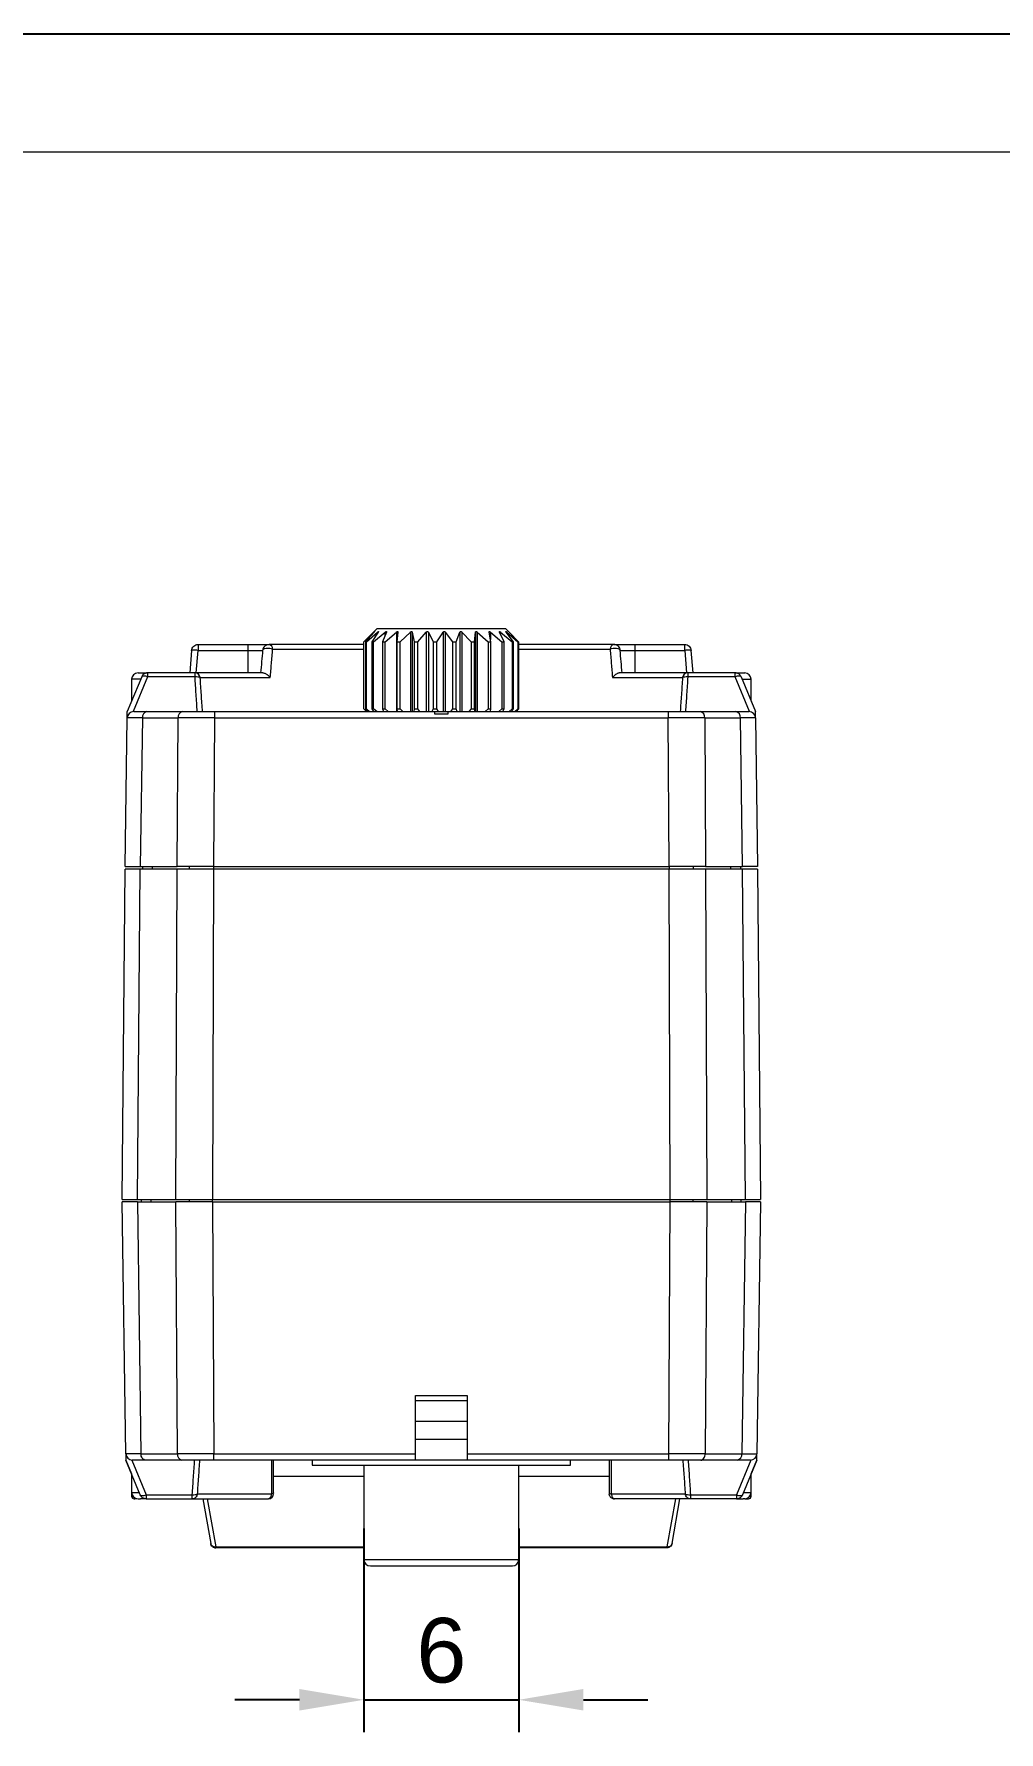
# Model space of a CAD drawing. Header units: millimetres. Extents: x 0 to 297, y 0 to 210.
# Drawn here: x 147.5 to 184.8, y 144.2 to 210 of the extents above; entities that cross this region are included whole.
import ezdxf

# ---------------------------------------------------------------- set-up
doc = ezdxf.new("R2010")
doc.units = ezdxf.units.MM
doc.layers.add('图框', color=7, linetype='Continuous')
doc.layers.add('标注层', color=90, linetype='Continuous')
doc.styles.get("Standard").update_dxf_attribs({"font": 'arial.ttf'})
doc.dimstyles.new('ISO-25', dxfattribs={"dimtxt": 2.5, "dimasz": 2.5, "dimexe": 1.25, "dimexo": 0.625, "dimtad": 1, "dimtxsty": 'Standard', "dimcen": 2.5, "dimadec": 0, "dimazin": 0, "dimtfac": 1, "dimtmove": 0, "dimatfit": 3, "dimfxl": 0, "dimarcsym": 0})

# ---------------------------------------------------------------- blocks, each defined once
blk = doc.blocks.new('*D19')
at = {"layer": 'Defpoints', "color": 0, "transparency": 16777216}
for p in [(160.247, 152.725), (166.247, 152.725), (166.247, 145.463)]:
    blk.add_point(p, dxfattribs=at)
at = {"layer": '标注层', "color": 0, "lineweight": -2, "transparency": 16777216}
for p, q in [((160.247, 152.1), (160.247, 144.213)), ((166.247, 152.1), (166.247, 144.213)), ((157.747, 145.463), (155.247, 145.463)), ((160.247, 145.463), (166.247, 145.463)), ((168.747, 145.463), (171.247, 145.463))]:
    blk.add_line(p, q, dxfattribs=at)
at = {"layer": '标注层', "color": 0, "transparency": 16777216}
for points in [[(157.747, 145.88), (157.747, 145.047), (160.247, 145.463)], [(168.747, 145.88), (168.747, 145.047), (166.247, 145.463)]]:
    blk.add_solid(points, dxfattribs=at)
at = {"layer": '标注层', "color": 0, "transparency": 16777216, "insert": (163.247, 147.365), "char_height": 2.5, "attachment_point": 5}
blk.add_mtext('6', dxfattribs=at)

msp = doc.modelspace()

# ---------------------------------------------------------------- linework, layer by layer
at = {"color": 7, "linetype": 'Continuous', "lineweight": 15}
for p, q in [((160.747, 186.948), (160.247, 186.448)), ((165.747, 186.948), (160.747, 186.948)), ((165.889, 186.806), (165.747, 186.948)), ((153.823, 186.348), (155.747, 186.348)), ((155.747, 186.348), (155.747, 186.12)), ((160.247, 186.448), (160.637, 186.827)), ((160.247, 183.848), (160.247, 186.448)), ((160.645, 186.827), (160.311, 186.448)), ((160.311, 186.448), (160.344, 186.448)), ((160.311, 186.448), (160.311, 183.848)), ((160.344, 186.448), (160.777, 186.827)), ((160.344, 183.848), (160.344, 186.448)), ((160.805, 186.827), (160.556, 186.448)), ((160.556, 186.448), (160.623, 186.448)), ((160.556, 186.448), (160.556, 183.848)), ((160.623, 186.448), (161.072, 186.827)), ((160.623, 183.848), (160.623, 186.448)), ((160.777, 186.784), (160.777, 186.827)), ((161.119, 186.827), (160.971, 186.448)), ((160.971, 186.448), (161.067, 186.448)), ((160.971, 186.448), (160.971, 183.848)), ((161.067, 186.448), (161.504, 186.827)), ((161.067, 183.848), (161.067, 186.448)), ((161.072, 186.709), (161.072, 186.827)), ((161.504, 186.827), (161.504, 183.748)), ((161.566, 186.827), (161.528, 186.448)), ((161.528, 186.448), (161.647, 186.448)), ((161.528, 186.448), (161.528, 183.848)), ((161.647, 186.448), (162.046, 186.827)), ((161.647, 183.848), (161.647, 186.448)), ((162.046, 186.827), (162.046, 183.748)), ((162.118, 186.827), (162.193, 186.448)), ((162.118, 186.827), (162.118, 183.748)), ((162.193, 186.448), (162.329, 186.448)), ((162.193, 186.448), (162.193, 183.848)), ((162.329, 186.448), (162.663, 186.827)), ((162.329, 183.848), (162.329, 186.448)), ((162.663, 186.827), (162.663, 183.748)), ((162.742, 186.827), (162.925, 186.448)), ((162.742, 186.827), (162.742, 183.748)), ((162.925, 186.448), (163.068, 186.448)), ((162.925, 186.448), (162.925, 183.848)), ((163.068, 186.448), (163.247, 186.724)), ((163.068, 183.848), (163.068, 186.448)), ((163.247, 186.724), (163.317, 186.827)), ((163.317, 186.827), (163.317, 183.748)), ((163.398, 186.827), (163.677, 186.448)), ((163.398, 186.827), (163.398, 183.748)), ((163.677, 186.448), (163.818, 186.448)), ((163.677, 186.448), (163.677, 183.848)), ((163.818, 186.448), (163.966, 186.827)), ((163.818, 183.848), (163.818, 186.448)), ((163.966, 186.827), (163.966, 183.748)), ((164.044, 186.827), (164.402, 186.448)), ((164.044, 186.827), (164.044, 183.748)), ((164.402, 186.448), (164.533, 186.448)), ((164.402, 186.448), (164.402, 183.848)), ((164.533, 186.448), (164.57, 186.827)), ((164.533, 183.848), (164.533, 186.448)), ((164.57, 186.827), (164.57, 183.748)), ((164.64, 186.827), (165.054, 186.448)), ((164.64, 186.827), (164.64, 183.748)), ((165.054, 186.448), (165.167, 186.448)), ((165.054, 186.448), (165.054, 183.848)), ((165.167, 186.448), (165.092, 186.827)), ((165.148, 186.827), (165.593, 186.448)), ((165.148, 186.827), (165.148, 186.541)), ((165.167, 183.848), (165.167, 186.448)), ((165.68, 186.448), (165.497, 186.827)), ((165.537, 186.827), (165.985, 186.448)), ((165.537, 186.827), (165.537, 186.743)), ((165.593, 186.448), (165.68, 186.448)), ((165.593, 186.448), (165.593, 183.848)), ((165.68, 183.848), (165.68, 186.448)), ((166.04, 186.448), (165.761, 186.827)), ((165.782, 186.827), (166.204, 186.448)), ((165.782, 186.827), (165.782, 186.798)), ((166.225, 186.448), (165.867, 186.827)), ((165.868, 186.827), (166.238, 186.448)), ((165.985, 186.448), (166.04, 186.448)), ((165.985, 186.448), (165.985, 183.848)), ((166.04, 183.848), (166.04, 186.448)), ((166.204, 186.448), (166.225, 186.448)), ((166.204, 186.448), (166.204, 183.848)), ((166.225, 183.848), (166.225, 186.448)), ((166.238, 186.448), (166.238, 183.848)), ((170.091, 186.283), (170.099, 186.275)), ((170.747, 186.348), (170.747, 186.12)), ((170.747, 186.348), (172.672, 186.348)), ((153.574, 186.12), (153.497, 185.248)), ((153.747, 185.248), (153.823, 186.12)), ((153.823, 186.12), (155.747, 186.12)), ((155.747, 186.12), (155.747, 185.248)), ((155.747, 186.12), (156.324, 186.12)), ((156.711, 186.163), (160.247, 186.163)), ((166.238, 186.163), (169.784, 186.163)), ((170.171, 186.12), (170.747, 186.12)), ((170.747, 186.12), (170.747, 185.248)), ((170.747, 186.12), (172.672, 186.12)), ((172.672, 186.12), (172.748, 185.248)), ((172.997, 185.248), (172.921, 186.12)), ((151.638, 185.094), (151.081, 183.748)), ((151.247, 184.998), (151.247, 184.15)), ((151.599, 184.998), (151.247, 184.998)), ((151.869, 185.091), (151.313, 183.748)), ((151.869, 185.248), (151.869, 185.091)), ((153.704, 185.248), (151.869, 185.248)), ((153.704, 185.091), (151.869, 185.091)), ((153.704, 185.091), (153.704, 185.248)), ((153.907, 185.063), (156.62, 185.063)), ((169.875, 185.063), (172.588, 185.063)), ((172.791, 185.248), (172.791, 185.091)), ((174.626, 185.248), (172.791, 185.248)), ((174.626, 185.091), (172.791, 185.091)), ((174.626, 185.091), (174.626, 185.248)), ((175.182, 183.748), (174.626, 185.091)), ((174.857, 185.094), (175.414, 183.748)), ((174.896, 184.998), (175.247, 184.998)), ((175.247, 184.15), (175.247, 184.998)), ((151.84, 183.748), (153.222, 183.748)), ((154.459, 183.748), (154.459, 183.502)), ((154.459, 183.748), (162.997, 183.748)), ((160.247, 183.848), (160.347, 183.748)), ((160.35, 183.748), (160.247, 183.848)), ((160.311, 183.848), (160.344, 183.848)), ((160.311, 183.848), (160.399, 183.748)), ((160.458, 183.748), (160.344, 183.848)), ((160.556, 183.848), (160.623, 183.848)), ((160.556, 183.848), (160.622, 183.748)), ((160.741, 183.748), (160.623, 183.848)), ((160.971, 183.848), (161.067, 183.848)), ((160.971, 183.848), (161.01, 183.748)), ((161.181, 183.748), (161.067, 183.848)), ((161.528, 183.848), (161.647, 183.848)), ((161.528, 183.848), (161.538, 183.748)), ((161.752, 183.748), (161.647, 183.848)), ((162.193, 183.848), (162.174, 183.748)), ((162.193, 183.848), (162.329, 183.848)), ((162.416, 183.748), (162.329, 183.848)), ((162.925, 183.848), (162.877, 183.748)), ((162.925, 183.848), (163.068, 183.848)), ((162.997, 183.648), (162.997, 183.748)), ((162.997, 183.748), (163.497, 183.748)), ((163.497, 183.648), (162.997, 183.648)), ((163.133, 183.748), (163.068, 183.848)), ((163.497, 183.748), (172.036, 183.748)), ((163.497, 183.748), (163.497, 183.648)), ((163.677, 183.848), (163.604, 183.748)), ((163.677, 183.848), (163.818, 183.848)), ((163.857, 183.748), (163.818, 183.848)), ((164.402, 183.848), (164.308, 183.748)), ((164.402, 183.848), (164.533, 183.848)), ((164.543, 183.748), (164.533, 183.848)), ((165.054, 183.848), (164.946, 183.748)), ((165.054, 183.848), (165.167, 183.848)), ((165.147, 183.748), (165.167, 183.848)), ((165.148, 183.755), (165.148, 183.748)), ((165.593, 183.848), (165.476, 183.748)), ((165.593, 183.848), (165.68, 183.848)), ((165.632, 183.748), (165.68, 183.848)), ((165.985, 183.848), (165.867, 183.748)), ((165.967, 183.748), (166.04, 183.848)), ((165.985, 183.848), (166.04, 183.848)), ((166.204, 183.848), (166.093, 183.748)), ((166.131, 183.748), (166.225, 183.848)), ((166.238, 183.848), (166.141, 183.748)), ((166.204, 183.848), (166.225, 183.848)), ((172.036, 183.748), (172.036, 183.502)), ((173.273, 183.748), (174.655, 183.748)), ((150.997, 177.748), (151.078, 183.502)), ((151.664, 183.502), (151.583, 177.748)), ((151.664, 183.502), (153.045, 183.502)), ((153.012, 177.748), (153.045, 183.502)), ((154.459, 183.502), (154.426, 177.748)), ((154.459, 183.502), (172.036, 183.502)), ((172.069, 177.748), (172.036, 183.502)), ((173.45, 183.502), (173.483, 177.748)), ((173.45, 183.502), (174.831, 183.502)), ((174.912, 177.748), (174.831, 183.502)), ((175.417, 183.502), (175.497, 177.748)), ((150.886, 164.848), (150.997, 177.648)), ((150.997, 177.748), (151.583, 177.748)), ((151.583, 177.648), (150.997, 177.648)), ((151.472, 164.848), (151.583, 177.648)), ((151.583, 177.748), (153.012, 177.748)), ((153.012, 177.648), (151.583, 177.648)), ((151.664, 177.748), (151.664, 177.648)), ((152.054, 177.648), (152.054, 177.748)), ((152.965, 164.848), (153.012, 177.648)), ((154.426, 177.748), (153.012, 177.748)), ((154.426, 177.648), (153.012, 177.648)), ((153.483, 177.748), (153.483, 177.648)), ((154.426, 177.648), (154.38, 164.848)), ((154.426, 177.748), (172.069, 177.748)), ((154.426, 177.748), (154.426, 177.648)), ((172.069, 177.648), (154.426, 177.648)), ((173.483, 177.748), (172.069, 177.748)), ((172.069, 177.748), (172.069, 177.648)), ((172.115, 164.848), (172.069, 177.648)), ((173.483, 177.648), (172.069, 177.648)), ((173.012, 177.648), (173.012, 177.748)), ((173.483, 177.748), (174.912, 177.748)), ((173.483, 177.648), (173.53, 164.848)), ((174.912, 177.648), (173.483, 177.648)), ((174.441, 177.748), (174.441, 177.648)), ((174.831, 177.748), (174.831, 177.648)), ((175.497, 177.748), (174.912, 177.748)), ((175.023, 164.848), (174.912, 177.648)), ((175.497, 177.648), (174.912, 177.648)), ((175.497, 177.648), (175.609, 164.848)), ((150.886, 164.848), (151.472, 164.848)), ((151.024, 154.995), (150.887, 164.748)), ((151.472, 164.848), (152.965, 164.848)), ((151.473, 164.748), (151.609, 154.995)), ((151.473, 164.748), (152.966, 164.748)), ((151.636, 164.748), (151.636, 164.848)), ((152.002, 164.748), (152.002, 164.848)), ((152.965, 164.848), (154.38, 164.848)), ((153.023, 154.995), (152.966, 164.748)), ((153.496, 164.748), (153.496, 164.848)), ((154.38, 164.848), (172.115, 164.848)), ((154.38, 164.748), (154.38, 164.848)), ((154.38, 164.748), (154.437, 154.995)), ((154.38, 164.748), (172.115, 164.748)), ((172.058, 154.995), (172.115, 164.748)), ((172.115, 164.848), (173.53, 164.848)), ((172.115, 164.748), (172.115, 164.848)), ((172.999, 164.748), (172.999, 164.848)), ((173.529, 164.748), (173.472, 154.995)), ((173.529, 164.748), (175.022, 164.748)), ((173.53, 164.848), (175.023, 164.848)), ((174.493, 164.748), (174.493, 164.848)), ((174.859, 164.748), (174.859, 164.848)), ((175.022, 164.748), (174.886, 154.995)), ((175.023, 164.848), (175.609, 164.848)), ((175.607, 164.748), (175.471, 154.995)), ((162.247, 157.248), (164.247, 157.248)), ((162.247, 154.995), (162.247, 157.248)), ((164.247, 157.248), (164.247, 154.995)), ((164.247, 156.248), (162.247, 156.248)), ((164.247, 155.548), (162.247, 155.548)), ((151.027, 154.748), (151.247, 154.216)), ((151.584, 153.403), (151.027, 154.748)), ((151.259, 154.749), (151.815, 153.405)), ((151.609, 154.995), (153.023, 154.995)), ((153.199, 154.748), (151.786, 154.748)), ((154.437, 154.995), (162.247, 154.995)), ((154.437, 154.748), (154.437, 154.995)), ((162.247, 154.748), (154.437, 154.748)), ((158.247, 154.748), (158.247, 154.547)), ((164.247, 154.748), (162.247, 154.748)), ((164.247, 154.995), (172.058, 154.995)), ((172.058, 154.748), (164.247, 154.748)), ((168.247, 154.547), (168.247, 154.748)), ((172.058, 154.748), (172.058, 154.995)), ((174.709, 154.748), (173.296, 154.748)), ((173.472, 154.995), (174.886, 154.995)), ((175.236, 154.749), (174.68, 153.405)), ((175.468, 154.748), (174.911, 153.403)), ((175.247, 154.216), (175.468, 154.748)), ((151.247, 154.216), (151.247, 153.498)), ((160.247, 154.108), (156.747, 154.108)), ((160.247, 154.551), (160.247, 150.898)), ((166.247, 150.898), (166.247, 154.551)), ((169.747, 154.108), (166.247, 154.108)), ((175.247, 153.498), (175.247, 154.216)), ((151.247, 153.498), (151.247, 153.348)), ((151.247, 153.498), (151.545, 153.498)), ((151.247, 153.348), (151.297, 153.348)), ((151.815, 153.405), (153.6, 153.405)), ((156.661, 153.433), (153.803, 153.433)), ((169.762, 153.374), (169.747, 153.448)), ((172.692, 153.433), (169.834, 153.433)), ((172.895, 153.405), (174.68, 153.405)), ((174.68, 153.291), (174.68, 153.248)), ((174.95, 153.498), (175.247, 153.498)), ((175.197, 153.348), (175.247, 153.348)), ((175.247, 153.348), (175.247, 153.498)), ((151.815, 153.248), (151.595, 153.248)), ((151.815, 153.248), (153.6, 153.248)), ((154.005, 153.248), (154.311, 151.513)), ((154.181, 153.248), (154.508, 151.392)), ((169.927, 153.257), (169.947, 153.248)), ((172.314, 153.248), (171.987, 151.392)), ((172.184, 151.513), (172.49, 153.248)), ((174.68, 153.248), (172.895, 153.248)), ((174.997, 153.248), (174.932, 153.248)), ((154.508, 151.392), (160.247, 151.392)), ((160.247, 151.348), (154.508, 151.348)), ((166.247, 151.392), (171.987, 151.392)), ((171.987, 151.348), (166.247, 151.348)), ((160.247, 150.898), (166.247, 150.898))]:
    msp.add_line(p, q, dxfattribs=at)
at = {"color": 7, "linetype": 'Continuous', "lineweight": 15, "flags": 128}
for points in [[(151.078, 183.502), (151.079, 183.586), (151.08, 183.655), (151.081, 183.706), (151.081, 183.737), (151.081, 183.748)], [(175.417, 183.502), (175.416, 183.586), (175.415, 183.655), (175.414, 183.706), (175.414, 183.737), (175.414, 183.748)], [(156.747, 153.485), (156.746, 153.478), (156.742, 153.47), (156.734, 153.463), (156.724, 153.456), (156.712, 153.45), (156.697, 153.444), (156.68, 153.438), (156.661, 153.433)]]:
    msp.add_lwpolyline(points, dxfattribs=at)
at = {"color": 7, "linetype": 'Continuous', "lineweight": 15}
for centre, radius, start, end in [((156.573, 186.098), 0.25, 132.5, 175), ((156.524, 186.168), 0.187, 358.45971, 74.83804), ((169.971, 186.168), 0.187, 105.16196, 181.54029), ((169.922, 186.098), 0.25, 47.5, 90), ((151.497, 184.998), 0.25, 90, 180), ((151.701, 185.045), 0.0792, 78.66748, 142.15251), ((151.693, 184.628), 0.496, 69.1682, 87.28047), ((153.69, 185.029), 0.22, 8.85179, 86.1441), ((153.78, 184.768), 0.321, 66.79286, 83.22756), ((172.805, 185.029), 0.22, 93.8559, 171.14821), ((172.715, 184.768), 0.321, 96.77244, 113.20714), ((172.757, 184.483), 0.609, 86.87004, 97.56621), ((174.802, 184.628), 0.496, 92.71953, 110.8318), ((174.794, 185.045), 0.0792, 37.84749, 101.33252), ((174.997, 184.998), 0.25, 0, 90), ((151.328, 183.498), 0.25, 90, 179.2), ((151.884, 183.53), 0.222, 101.26523, 187.44999), ((153.265, 183.53), 0.222, 101.26468, 187.45054), ((173.23, 183.53), 0.222, 352.54946, 78.73532), ((174.611, 183.53), 0.222, 352.55001, 78.73477), ((175.167, 183.498), 0.25, 0.8, 90), ((151.274, 154.998), 0.25, 180.8, 270), ((153.243, 154.966), 0.222, 172.54929, 258.73539), ((174.665, 154.966), 0.222, 281.26445, 7.45087), ((175.221, 154.998), 0.25, 270, 359.2), ((151.497, 153.498), 0.25, 180, 270), ((151.347, 153.348), 0.1, 180, 270), ((151.647, 153.451), 0.0792, 217.84414, 281.33543), ((156.547, 153.448), 0.2, 270, 0), ((174.997, 153.498), 0.25, 270, 0), ((175.147, 153.348), 0.1, 270, 0), ((154.508, 151.548), 0.2, 230, 270), ((172.006, 151.613), 0.221, 265.10553, 300.33413), ((160.497, 150.898), 0.25, 180, 270), ((165.997, 150.898), 0.25, 270, 0)]:
    msp.add_arc(centre, radius, start, end, dxfattribs=at)
for points, knots in [([(160.637, 186.827), (160.64, 186.83), (160.646, 186.836), (160.654, 186.843), (160.659, 186.847), (160.662, 186.849), (160.662, 186.848), (160.66, 186.844), (160.654, 186.837), (160.648, 186.831), (160.645, 186.827)], [0, 0, 0, 0, 0.1394194, 0.2608724, 0.3725061, 0.4847012, 0.6045412, 0.7220039, 0.8503676, 1, 1, 1, 1]), ([(160.777, 186.827), (160.781, 186.83), (160.788, 186.836), (160.797, 186.843), (160.805, 186.847), (160.81, 186.849), (160.814, 186.848), (160.814, 186.844), (160.811, 186.837), (160.807, 186.831), (160.805, 186.827)], [0, 0, 0, 0, 0.139419, 0.260871, 0.372511, 0.4847, 0.604539, 0.722007, 0.850372, 1, 1, 1, 1]), ([(161.072, 186.827), (161.076, 186.83), (161.084, 186.836), (161.094, 186.843), (161.104, 186.847), (161.112, 186.849), (161.118, 186.848), (161.122, 186.844), (161.122, 186.837), (161.12, 186.831), (161.119, 186.827)], [0, 0, 0, 0, 0.13942, 0.260869, 0.372508, 0.484701, 0.604547, 0.721991, 0.850363, 1, 1, 1, 1]), ([(161.504, 186.827), (161.508, 186.83), (161.515, 186.836), (161.527, 186.843), (161.538, 186.847), (161.548, 186.849), (161.557, 186.848), (161.563, 186.844), (161.566, 186.837), (161.566, 186.831), (161.566, 186.827)], [0, 0, 0, 0, 0.139421, 0.260872, 0.372511, 0.484703, 0.604546, 0.722007, 0.850367, 1, 1, 1, 1]), ([(162.046, 186.827), (162.05, 186.83), (162.056, 186.836), (162.067, 186.843), (162.079, 186.847), (162.09, 186.849), (162.101, 186.848), (162.11, 186.844), (162.116, 186.837), (162.118, 186.831), (162.118, 186.827)], [0, 0, 0, 0, 0.139418, 0.260869, 0.372506, 0.484694, 0.60454, 0.721997, 0.850364, 1, 1, 1, 1]), ([(162.663, 186.827), (162.666, 186.83), (162.672, 186.836), (162.682, 186.843), (162.694, 186.847), (162.706, 186.849), (162.718, 186.848), (162.728, 186.844), (162.737, 186.837), (162.74, 186.831), (162.742, 186.827)], [0, 0, 0, 0, 0.139418, 0.26087, 0.372508, 0.484698, 0.604547, 0.722002, 0.850361, 1, 1, 1, 1]), ([(163.317, 186.827), (163.32, 186.832), (163.326, 186.839), (163.339, 186.846), (163.352, 186.849), (163.364, 186.848), (163.377, 186.844), (163.389, 186.837), (163.395, 186.831), (163.398, 186.827)], [0, 0, 0, 0, 0.197268, 0.339199, 0.458476, 0.578085, 0.691202, 0.848057, 1, 1, 1, 1]), ([(163.966, 186.827), (163.968, 186.832), (163.972, 186.839), (163.983, 186.846), (163.995, 186.849), (164.007, 186.848), (164.02, 186.844), (164.033, 186.837), (164.04, 186.831), (164.044, 186.827)], [0, 0, 0, 0, 0.197273, 0.3392, 0.458472, 0.57808, 0.691198, 0.848047, 1, 1, 1, 1]), ([(164.57, 186.827), (164.571, 186.832), (164.573, 186.839), (164.581, 186.846), (164.59, 186.849), (164.601, 186.848), (164.614, 186.844), (164.628, 186.837), (164.636, 186.831), (164.64, 186.827)], [0, 0, 0, 0, 0.1972823, 0.3392111, 0.4584823, 0.5780818, 0.691203, 0.8480525, 1, 1, 1, 1]), ([(165.092, 186.827), (165.091, 186.832), (165.09, 186.839), (165.095, 186.846), (165.102, 186.849), (165.111, 186.848), (165.122, 186.844), (165.135, 186.837), (165.144, 186.831), (165.148, 186.827)], [0, 0, 0, 0, 0.197271, 0.339201, 0.458466, 0.578077, 0.691196, 0.84805, 1, 1, 1, 1]), ([(165.497, 186.827), (165.495, 186.832), (165.492, 186.839), (165.493, 186.846), (165.497, 186.849), (165.503, 186.848), (165.513, 186.844), (165.525, 186.837), (165.533, 186.831), (165.537, 186.827)], [0, 0, 0, 0, 0.197272, 0.339196, 0.458471, 0.578081, 0.691199, 0.848051, 1, 1, 1, 1]), ([(165.761, 186.827), (165.758, 186.832), (165.752, 186.839), (165.749, 186.846), (165.75, 186.849), (165.754, 186.848), (165.761, 186.844), (165.771, 186.837), (165.779, 186.831), (165.782, 186.827)], [0, 0, 0, 0, 0.197268, 0.33919, 0.45848, 0.578083, 0.691205, 0.848055, 1, 1, 1, 1]), ([(165.867, 186.827), (165.863, 186.832), (165.856, 186.839), (165.849, 186.846), (165.846, 186.849), (165.847, 186.848), (165.851, 186.844), (165.858, 186.837), (165.865, 186.831), (165.868, 186.827)], [0, 0, 0, 0, 0.1972685, 0.3392106, 0.4584755, 0.5780912, 0.691205, 0.8480575, 1, 1, 1, 1]), ([(153.574, 186.12), (153.579, 186.182), (153.608, 186.241), (153.699, 186.324), (153.761, 186.348), (153.823, 186.348)], [0, 0, 0, 0, 0.5, 0.5, 1, 1, 1, 1]), ([(153.823, 186.348), (153.823, 186.348), (153.823, 186.324), (153.823, 186.241), (153.823, 186.182), (153.823, 186.12)], [0, 0, 0, 0, 0.5, 0.5, 1, 1, 1, 1]), ([(155.747, 186.348), (155.773, 186.348), (155.825, 186.348), (155.902, 186.348), (155.978, 186.348), (156.08, 186.348), (156.204, 186.348), (156.335, 186.348), (156.442, 186.348), (156.518, 186.348), (156.565, 186.348), (156.57, 186.348), (156.573, 186.348)], [0, 0, 0, 0, 0.060245, 0.120003, 0.179811, 0.240207, 0.369961, 0.50013, 0.629884, 0.760052, 0.879925, 1, 1, 1, 1]), ([(156.711, 186.163), (156.681, 186.172), (156.642, 186.181), (156.553, 186.191), (156.503, 186.192), (156.416, 186.182), (156.38, 186.172), (156.335, 186.147), (156.325, 186.133), (156.324, 186.12)], [0, 0, 0, 0, 0.25, 0.25, 0.5, 0.5, 0.75, 0.75, 1, 1, 1, 1]), ([(160.247, 186.348), (160.054, 186.348), (159.486, 186.348), (158.583, 186.348), (157.54, 186.348), (156.896, 186.348), (156.573, 186.348)], [0, 0, 0, 0, 0.147005, 0.431833, 0.71523, 1, 1, 1, 1]), ([(169.922, 186.348), (169.599, 186.348), (168.955, 186.348), (167.912, 186.348), (167.005, 186.348), (166.434, 186.348), (166.238, 186.348)], [0, 0, 0, 0, 0.284121, 0.566813, 0.850876, 1, 1, 1, 1]), ([(170.171, 186.12), (170.17, 186.133), (170.16, 186.147), (170.115, 186.172), (170.079, 186.182), (169.992, 186.192), (169.942, 186.191), (169.853, 186.181), (169.814, 186.172), (169.784, 186.163)], [0, 0, 0, 0, 0.25, 0.25, 0.5, 0.5, 0.75, 0.75, 1, 1, 1, 1]), ([(169.922, 186.348), (169.923, 186.348), (169.924, 186.348), (169.936, 186.348), (169.954, 186.348), (169.989, 186.348), (170.053, 186.348), (170.16, 186.348), (170.291, 186.348), (170.438, 186.348), (170.592, 186.348), (170.696, 186.348), (170.747, 186.348)], [0, 0, 0, 0, 0.060245, 0.120003, 0.179811, 0.240207, 0.369961, 0.50013, 0.629884, 0.760052, 0.879925, 1, 1, 1, 1]), ([(172.672, 186.12), (172.672, 186.182), (172.672, 186.241), (172.672, 186.324), (172.672, 186.348), (172.672, 186.348)], [0, 0, 0, 0, 0.5, 0.5, 1, 1, 1, 1]), ([(172.672, 186.348), (172.734, 186.348), (172.795, 186.324), (172.887, 186.241), (172.916, 186.182), (172.921, 186.12)], [0, 0, 0, 0, 0.5, 0.5, 1, 1, 1, 1]), ([(153.823, 186.12), (153.758, 186.126), (153.693, 186.129), (153.601, 186.129), (153.574, 186.126), (153.574, 186.12)], [0, 0, 0, 0, 0.5, 0.5, 1, 1, 1, 1]), ([(156.62, 185.063), (156.635, 185.244), (156.665, 185.61), (156.695, 185.978), (156.711, 186.163)], [0, 0, 0, 0, 0.49511, 1, 1, 1, 1]), ([(169.784, 186.163), (169.8, 185.978), (169.83, 185.61), (169.86, 185.244), (169.875, 185.063)], [0, 0, 0, 0, 0.504889, 1, 1, 1, 1]), ([(172.921, 186.12), (172.921, 186.126), (172.894, 186.129), (172.802, 186.129), (172.737, 186.126), (172.672, 186.12)], [0, 0, 0, 0, 0.5, 0.5, 1, 1, 1, 1]), ([(151.497, 185.248), (151.498, 185.248), (151.5, 185.248), (151.513, 185.248), (151.533, 185.248), (151.562, 185.248), (151.615, 185.248), (151.707, 185.248), (151.815, 185.248), (151.869, 185.248)], [0, 0, 0, 0, 0.103815, 0.206842, 0.309658, 0.412844, 0.516974, 0.758361, 1, 1, 1, 1]), ([(151.869, 185.248), (151.855, 185.248), (151.829, 185.246), (151.792, 185.237), (151.759, 185.223), (151.718, 185.2), (151.672, 185.159), (151.65, 185.116), (151.638, 185.094)], [0, 0, 0, 0, 0.140758, 0.270319, 0.389651, 0.500664, 0.750416, 1, 1, 1, 1]), ([(153.792, 183.748), (153.776, 183.971), (153.745, 184.419), (153.718, 184.867), (153.704, 185.091)], [0, 0, 0, 0, 0.498939, 1, 1, 1, 1]), ([(153.997, 183.748), (153.981, 183.965), (153.949, 184.403), (153.921, 184.842), (153.907, 185.063)], [0, 0, 0, 0, 0.495469, 1, 1, 1, 1]), ([(156.332, 185.248), (156.342, 185.248), (156.361, 185.246), (156.394, 185.238), (156.431, 185.223), (156.467, 185.203), (156.507, 185.176), (156.549, 185.142), (156.588, 185.102), (156.611, 185.074), (156.62, 185.063)], [0, 0, 0, 0, 0.097645, 0.204776, 0.321107, 0.445944, 0.556187, 0.708972, 0.881115, 1, 1, 1, 1]), ([(170.162, 185.248), (170.153, 185.248), (170.133, 185.247), (170.099, 185.237), (170.063, 185.223), (170.015, 185.196), (169.946, 185.146), (169.901, 185.094), (169.875, 185.063)], [0, 0, 0, 0, 0.101667, 0.209474, 0.324254, 0.446684, 0.675649, 1, 1, 1, 1]), ([(172.588, 185.063), (172.574, 184.842), (172.546, 184.403), (172.514, 183.965), (172.498, 183.748)], [0, 0, 0, 0, 0.50453, 1, 1, 1, 1]), ([(172.791, 185.091), (172.777, 184.867), (172.75, 184.419), (172.719, 183.971), (172.703, 183.748)], [0, 0, 0, 0, 0.501063, 1, 1, 1, 1]), ([(174.857, 185.094), (174.849, 185.109), (174.835, 185.138), (174.803, 185.176), (174.761, 185.211), (174.701, 185.241), (174.652, 185.246), (174.626, 185.248)], [0, 0, 0, 0, 0.170168, 0.330164, 0.500527, 0.730402, 1, 1, 1, 1]), ([(174.626, 185.248), (174.648, 185.248), (174.693, 185.248), (174.753, 185.248), (174.807, 185.248), (174.855, 185.248), (174.907, 185.248), (174.955, 185.248), (174.991, 185.248), (174.995, 185.248), (174.997, 185.248)], [0, 0, 0, 0, 0.097069, 0.193471, 0.289676, 0.386159, 0.483389, 0.65582, 0.82713, 1, 1, 1, 1]), ([(174.626, 185.248), (174.648, 185.248), (174.693, 185.248), (174.753, 185.248), (174.807, 185.248), (174.855, 185.248), (174.907, 185.248), (174.955, 185.248), (174.991, 185.248), (174.995, 185.248), (174.997, 185.248)], [0, 0, 0, 0, 0.097068, 0.19347, 0.289676, 0.386159, 0.483389, 0.65582, 0.82713, 1, 1, 1, 1]), ([(151.328, 183.748), (151.329, 183.748), (151.33, 183.748), (151.345, 183.748), (151.367, 183.748), (151.399, 183.748), (151.453, 183.748), (151.54, 183.748), (151.673, 183.748), (151.784, 183.748), (151.84, 183.748)], [0, 0, 0, 0, 0.092882, 0.18504, 0.276965, 0.369151, 0.462087, 0.641959, 0.820055, 1, 1, 1, 1]), ([(153.222, 183.748), (153.252, 183.748), (153.314, 183.748), (153.413, 183.748), (153.517, 183.748), (153.627, 183.748), (153.777, 183.748), (153.971, 183.748), (154.213, 183.748), (154.377, 183.748), (154.459, 183.748)], [0, 0, 0, 0, 0.092925, 0.185127, 0.277094, 0.369323, 0.462302, 0.6421, 0.820126, 1, 1, 1, 1]), ([(172.036, 183.748), (172.078, 183.748), (172.163, 183.748), (172.289, 183.748), (172.414, 183.748), (172.537, 183.748), (172.695, 183.748), (172.883, 183.748), (173.092, 183.748), (173.213, 183.748), (173.273, 183.748)], [0, 0, 0, 0, 0.092882, 0.18504, 0.276965, 0.369151, 0.462087, 0.641959, 0.820055, 1, 1, 1, 1]), ([(174.655, 183.748), (174.684, 183.748), (174.743, 183.748), (174.822, 183.748), (174.894, 183.748), (174.958, 183.748), (175.032, 183.748), (175.104, 183.748), (175.157, 183.748), (175.164, 183.748), (175.167, 183.748)], [0, 0, 0, 0, 0.092925, 0.185127, 0.277094, 0.369323, 0.462302, 0.6421, 0.820126, 1, 1, 1, 1]), ([(151.664, 183.502), (151.631, 183.502), (151.565, 183.502), (151.475, 183.502), (151.394, 183.502), (151.321, 183.502), (151.257, 183.502), (151.202, 183.502), (151.157, 183.502), (151.122, 183.502), (151.097, 183.502), (151.081, 183.502), (151.079, 183.502), (151.078, 183.502)], [0, 0, 0, 0, 0.090913, 0.181825, 0.272735, 0.363646, 0.454555, 0.545464, 0.636372, 0.727279, 0.818187, 0.909093, 1, 1, 1, 1]), ([(154.459, 183.502), (154.411, 183.502), (154.316, 183.502), (154.174, 183.502), (154.034, 183.502), (153.895, 183.502), (153.76, 183.502), (153.628, 183.502), (153.5, 183.502), (153.377, 183.502), (153.26, 183.502), (153.148, 183.502), (153.079, 183.502), (153.045, 183.502)], [0, 0, 0, 0, 0.090913, 0.181825, 0.272735, 0.363646, 0.454555, 0.545464, 0.636372, 0.727279, 0.818187, 0.909093, 1, 1, 1, 1]), ([(173.45, 183.502), (173.416, 183.502), (173.347, 183.502), (173.235, 183.502), (173.118, 183.502), (172.995, 183.502), (172.867, 183.502), (172.735, 183.502), (172.6, 183.502), (172.461, 183.502), (172.321, 183.502), (172.179, 183.502), (172.083, 183.502), (172.036, 183.502)], [0, 0, 0, 0, 0.0909128, 0.1818246, 0.2727355, 0.3636456, 0.4545549, 0.5454637, 0.6363718, 0.7272794, 0.8181866, 0.9090934, 1, 1, 1, 1]), ([(175.417, 183.502), (175.416, 183.502), (175.414, 183.502), (175.398, 183.502), (175.373, 183.502), (175.338, 183.502), (175.293, 183.502), (175.238, 183.502), (175.174, 183.502), (175.101, 183.502), (175.02, 183.502), (174.93, 183.502), (174.864, 183.502), (174.831, 183.502)], [0, 0, 0, 0, 0.0909127, 0.1818245, 0.2727354, 0.3636455, 0.4545549, 0.5454636, 0.6363717, 0.7272794, 0.8181866, 0.9090934, 1, 1, 1, 1]), ([(151.473, 164.748), (151.44, 164.748), (151.374, 164.748), (151.285, 164.748), (151.203, 164.748), (151.131, 164.748), (151.067, 164.748), (151.012, 164.748), (150.967, 164.748), (150.931, 164.748), (150.906, 164.748), (150.89, 164.748), (150.888, 164.748), (150.887, 164.748)], [0, 0, 0, 0, 0.09091, 0.181819, 0.272728, 0.363637, 0.454546, 0.545454, 0.636363, 0.727272, 0.818181, 0.90909, 1, 1, 1, 1]), ([(154.38, 164.748), (154.333, 164.748), (154.237, 164.748), (154.095, 164.748), (153.955, 164.748), (153.816, 164.748), (153.681, 164.748), (153.549, 164.748), (153.421, 164.748), (153.298, 164.748), (153.181, 164.748), (153.069, 164.748), (153.001, 164.748), (152.966, 164.748)], [0, 0, 0, 0, 0.09091, 0.181819, 0.272728, 0.363637, 0.454546, 0.545454, 0.636363, 0.727272, 0.818181, 0.90909, 1, 1, 1, 1]), ([(173.529, 164.748), (173.494, 164.748), (173.426, 164.748), (173.314, 164.748), (173.197, 164.748), (173.074, 164.748), (172.946, 164.748), (172.814, 164.748), (172.679, 164.748), (172.54, 164.748), (172.4, 164.748), (172.257, 164.748), (172.162, 164.748), (172.115, 164.748)], [0, 0, 0, 0, 0.09091, 0.181819, 0.272728, 0.363637, 0.454546, 0.545454, 0.636363, 0.727272, 0.818181, 0.90909, 1, 1, 1, 1]), ([(175.607, 164.748), (175.606, 164.748), (175.605, 164.748), (175.589, 164.748), (175.563, 164.748), (175.528, 164.748), (175.483, 164.748), (175.428, 164.748), (175.364, 164.748), (175.291, 164.748), (175.21, 164.748), (175.121, 164.748), (175.055, 164.748), (175.022, 164.748)], [0, 0, 0, 0, 0.09091, 0.181819, 0.272728, 0.363637, 0.454546, 0.545454, 0.636363, 0.727272, 0.818181, 0.90909, 1, 1, 1, 1]), ([(164.247, 157.048), (164.233, 157.048), (164.075, 157.048), (163.736, 157.048), (163.247, 157.048), (162.759, 157.048), (162.42, 157.048), (162.262, 157.048), (162.247, 157.048)], [0, 0, 0, 0, 0.023846, 0.261923, 0.5, 0.738077, 0.976154, 1, 1, 1, 1]), ([(151.609, 154.995), (151.424, 154.995), (151.276, 154.995), (151.076, 154.995), (151.024, 154.995), (151.024, 154.995)], [0, 0, 0, 0, 0.5, 0.5, 1, 1, 1, 1]), ([(151.024, 154.995), (151.024, 154.972), (151.024, 154.927), (151.025, 154.869), (151.026, 154.822), (151.029, 154.783), (151.028, 154.754), (151.027, 154.75), (151.027, 154.748)], [0, 0, 0, 0, 0.209891, 0.414403, 0.587707, 0.70965, 0.861393, 1, 1, 1, 1]), ([(151.786, 154.748), (151.757, 154.748), (151.698, 154.748), (151.619, 154.748), (151.547, 154.748), (151.482, 154.748), (151.408, 154.748), (151.337, 154.748), (151.283, 154.748), (151.277, 154.748), (151.274, 154.748)], [0, 0, 0, 0, 0.092935, 0.185145, 0.277121, 0.369358, 0.462347, 0.64213, 0.820141, 1, 1, 1, 1]), ([(151.786, 154.748), (151.745, 154.748), (151.696, 154.772), (151.628, 154.868), (151.61, 154.936), (151.609, 154.995)], [0, 0, 0, 0, 0.5, 0.5, 1, 1, 1, 1]), ([(154.437, 154.995), (154.175, 154.995), (153.913, 154.995), (153.43, 154.995), (153.208, 154.995), (153.023, 154.995)], [0, 0, 0, 0, 0.5, 0.5, 1, 1, 1, 1]), ([(154.437, 154.748), (154.394, 154.748), (154.309, 154.748), (154.183, 154.748), (154.059, 154.748), (153.936, 154.748), (153.777, 154.748), (153.589, 154.748), (153.381, 154.748), (153.26, 154.748), (153.199, 154.748)], [0, 0, 0, 0, 0.092891, 0.185058, 0.276992, 0.369187, 0.462132, 0.641989, 0.82007, 1, 1, 1, 1]), ([(153.6, 153.405), (153.614, 153.63), (153.642, 154.077), (153.674, 154.525), (153.69, 154.748)], [0, 0, 0, 0, 0.5011888, 1, 1, 1, 1]), ([(153.803, 153.433), (153.817, 153.655), (153.846, 154.093), (153.879, 154.531), (153.895, 154.748)], [0, 0, 0, 0, 0.504575, 1, 1, 1, 1]), ([(156.664, 154.748), (156.664, 154.532), (156.662, 154.094), (156.661, 153.655), (156.661, 153.433)], [0, 0, 0, 0, 0.494712, 1, 1, 1, 1]), ([(162.247, 154.748), (162.247, 154.748), (162.247, 154.775), (162.247, 154.866), (162.247, 154.93), (162.247, 154.995)], [0, 0, 0, 0, 0.5, 0.5, 1, 1, 1, 1]), ([(164.247, 154.995), (164.247, 154.93), (164.247, 154.866), (164.247, 154.775), (164.247, 154.748), (164.247, 154.748)], [0, 0, 0, 0, 0.5, 0.5, 1, 1, 1, 1]), ([(169.834, 153.433), (169.834, 153.655), (169.833, 154.094), (169.831, 154.532), (169.831, 154.748)], [0, 0, 0, 0, 0.505289, 1, 1, 1, 1]), ([(173.472, 154.995), (173.287, 154.995), (173.066, 154.995), (172.582, 154.995), (172.32, 154.995), (172.058, 154.995)], [0, 0, 0, 0, 0.5, 0.5, 1, 1, 1, 1]), ([(173.296, 154.748), (173.265, 154.748), (173.204, 154.748), (173.104, 154.748), (173, 154.748), (172.891, 154.748), (172.741, 154.748), (172.546, 154.748), (172.305, 154.748), (172.141, 154.748), (172.058, 154.748)], [0, 0, 0, 0, 0.092935, 0.185145, 0.277121, 0.369358, 0.462347, 0.64213, 0.820141, 1, 1, 1, 1]), ([(172.6, 154.748), (172.616, 154.531), (172.649, 154.093), (172.678, 153.655), (172.692, 153.433)], [0, 0, 0, 0, 0.495595, 1, 1, 1, 1]), ([(172.805, 154.748), (172.821, 154.525), (172.853, 154.077), (172.881, 153.63), (172.895, 153.405)], [0, 0, 0, 0, 0.499008, 1, 1, 1, 1]), ([(173.296, 154.748), (173.337, 154.748), (173.385, 154.772), (173.454, 154.868), (173.472, 154.936), (173.472, 154.995)], [0, 0, 0, 0, 0.5, 0.5, 1, 1, 1, 1]), ([(175.221, 154.748), (175.22, 154.748), (175.219, 154.748), (175.205, 154.748), (175.182, 154.748), (175.15, 154.748), (175.096, 154.748), (175.009, 154.748), (174.876, 154.748), (174.765, 154.748), (174.709, 154.748)], [0, 0, 0, 0, 0.092891, 0.185058, 0.276992, 0.369187, 0.462132, 0.641989, 0.82007, 1, 1, 1, 1]), ([(174.886, 154.995), (174.919, 154.995), (174.984, 154.995), (175.074, 154.995), (175.155, 154.994), (175.228, 154.994), (175.292, 154.994), (175.347, 154.994), (175.392, 154.994), (175.427, 154.994), (175.452, 154.995), (175.468, 154.995), (175.47, 154.995), (175.471, 154.995)], [0, 0, 0, 0, 0.090913, 0.181825, 0.272735, 0.363646, 0.454555, 0.545464, 0.636372, 0.727279, 0.818187, 0.909093, 1, 1, 1, 1]), ([(175.468, 154.748), (175.468, 154.749), (175.467, 154.75), (175.467, 154.763), (175.467, 154.784), (175.468, 154.816), (175.47, 154.862), (175.471, 154.923), (175.471, 154.971), (175.471, 154.995)], [0, 0, 0, 0, 0.088195, 0.179554, 0.277317, 0.392991, 0.557249, 0.776162, 1, 1, 1, 1]), ([(158.247, 154.548), (158.247, 154.548), (158.378, 154.548), (158.879, 154.548), (159.249, 154.548), (160.175, 154.548), (160.729, 154.548), (161.939, 154.548), (162.593, 154.548), (163.247, 154.548)], [0, 0, 0, 0, 0.25, 0.25, 0.5, 0.5, 0.75, 0.75, 1, 1, 1, 1]), ([(163.247, 154.548), (163.902, 154.548), (164.556, 154.548), (165.766, 154.548), (166.32, 154.548), (167.246, 154.548), (167.616, 154.548), (168.117, 154.548), (168.247, 154.548), (168.247, 154.548)], [0, 0, 0, 0, 0.25, 0.25, 0.5, 0.5, 0.75, 0.75, 1, 1, 1, 1]), ([(151.815, 153.248), (151.766, 153.248), (151.717, 153.263), (151.635, 153.318), (151.603, 153.357), (151.584, 153.403)], [0, 0, 0, 0, 0.5, 0.5, 1, 1, 1, 1]), ([(151.815, 153.405), (151.815, 153.359), (151.815, 153.319), (151.815, 153.263), (151.815, 153.248), (151.815, 153.248)], [0, 0, 0, 0, 0.5, 0.5, 1, 1, 1, 1]), ([(153.803, 153.433), (153.791, 153.381), (153.764, 153.333), (153.691, 153.267), (153.646, 153.248), (153.6, 153.248)], [0, 0, 0, 0, 0.5, 0.5, 1, 1, 1, 1]), ([(153.6, 153.248), (153.6, 153.248), (153.6, 153.263), (153.6, 153.319), (153.6, 153.359), (153.6, 153.405)], [0, 0, 0, 0, 0.5, 0.5, 1, 1, 1, 1]), ([(156.661, 153.433), (156.659, 153.42), (156.654, 153.392), (156.644, 153.353), (156.625, 153.308), (156.594, 153.26), (156.564, 153.252), (156.547, 153.248)], [0, 0, 0, 0, 0.128901, 0.266841, 0.413698, 0.677561, 1, 1, 1, 1]), ([(169.747, 153.485), (169.747, 153.476), (169.755, 153.465), (169.786, 153.447), (169.809, 153.439), (169.834, 153.433)], [0, 0, 0, 0, 0.5, 0.5, 1, 1, 1, 1]), ([(169.761, 153.376), (169.77, 153.357), (169.788, 153.321), (169.835, 153.283), (169.891, 153.257), (169.929, 153.253), (169.947, 153.251)], [0, 0, 0, 0, 0.261856, 0.52142, 0.767473, 1, 1, 1, 1]), ([(169.834, 153.433), (169.838, 153.413), (169.845, 153.369), (169.867, 153.31), (169.896, 153.266), (169.918, 153.26), (169.927, 153.257)], [0, 0, 0, 0, 0.2263247, 0.4951641, 0.80661, 1, 1, 1, 1]), ([(172.692, 153.433), (172.714, 153.423), (172.745, 153.415), (172.817, 153.405), (172.857, 153.403), (172.895, 153.405)], [0, 0, 0, 0, 0.5, 0.5, 1, 1, 1, 1]), ([(172.895, 153.405), (172.895, 153.359), (172.895, 153.319), (172.895, 153.263), (172.895, 153.248), (172.895, 153.248)], [0, 0, 0, 0, 0.5, 0.5, 1, 1, 1, 1]), ([(174.68, 153.405), (174.735, 153.386), (174.791, 153.374), (174.875, 153.373), (174.903, 153.384), (174.911, 153.403)], [0, 0, 0, 0, 0.5, 0.5, 1, 1, 1, 1]), ([(174.911, 153.403), (174.892, 153.357), (174.86, 153.318), (174.778, 153.263), (174.729, 153.248), (174.68, 153.248)], [0, 0, 0, 0, 0.5, 0.5, 1, 1, 1, 1]), ([(151.446, 153.248), (151.402, 153.248), (151.338, 153.248), (151.36, 153.248), (151.367, 153.248)], [0, 0, 0, 0, 0.700513, 1, 1, 1, 1]), ([(151.497, 153.248), (151.501, 153.248), (151.505, 153.248), (151.591, 153.248), (151.595, 153.248)], [0, 0, 0, 0, 0.956051, 1, 1, 1, 1]), ([(172.895, 153.248), (172.839, 153.248), (172.726, 153.248), (172.549, 153.248), (172.366, 153.248), (172.176, 153.248), (171.98, 153.248), (171.777, 153.248), (171.515, 153.248), (171.19, 153.248), (170.793, 153.248), (170.38, 153.248), (170.092, 153.248), (169.947, 153.248)], [0, 0, 0, 0, 0.071543, 0.142964, 0.214313, 0.285641, 0.357, 0.428441, 0.500015, 0.625125, 0.749975, 0.874842, 1, 1, 1, 1]), ([(174.68, 153.248), (174.777, 153.248), (174.899, 153.248), (174.927, 153.248), (174.932, 153.248)], [0, 0, 0, 0, 0.7937853, 1, 1, 1, 1]), ([(174.997, 153.248), (175.07, 153.248), (175.162, 153.248), (175.134, 153.248), (175.128, 153.248)], [0, 0, 0, 0, 0.784283, 1, 1, 1, 1]), ([(154.311, 151.513), (154.318, 151.477), (154.342, 151.444), (154.413, 151.399), (154.46, 151.389), (154.508, 151.392)], [0, 0, 0, 0, 0.5, 0.5, 1, 1, 1, 1]), ([(154.335, 151.448), (154.339, 151.441), (154.344, 151.433), (154.355, 151.424), (154.357, 151.422)], [0, 0, 0, 0, 0.809657, 1, 1, 1, 1]), ([(172.184, 151.513), (172.176, 151.468), (172.151, 151.425), (172.08, 151.365), (172.033, 151.348), (171.987, 151.348)], [0, 0, 0, 0, 0.5, 0.5, 1, 1, 1, 1]), ([(172.133, 151.416), (172.136, 151.419), (172.147, 151.428), (172.153, 151.437), (172.158, 151.444)], [0, 0, 0, 0, 0.235613, 1, 1, 1, 1]), ([(160.497, 150.648), (160.498, 150.648), (160.503, 150.648), (160.636, 150.648), (160.911, 150.648), (161.073, 150.648), (161.26, 150.648), (161.537, 150.648), (161.932, 150.648), (162.46, 150.648), (162.928, 150.648), (163.27, 150.648), (163.46, 150.648), (163.555, 150.648), (163.591, 150.648)], [0, 0, 0, 0, 0.024687, 0.26741, 0.328331, 0.38924, 0.450118, 0.511774, 0.633785, 0.755795, 0.877712, 0.938491, 0.97626, 1, 1, 1, 1]), ([(163.591, 150.648), (164.254, 150.648), (164.863, 150.648), (165.749, 150.648), (165.994, 150.648), (165.997, 150.648)], [0, 0, 0, 0, 0.5, 0.5, 1, 1, 1, 1])]:
    msp.add_open_spline(points, degree=3, knots=knots, dxfattribs=at)
for points in [[(156.404, 186.283), (156.449, 186.324), (156.511, 186.348), (156.573, 186.348)], [(170.091, 186.283), (170.137, 186.241), (170.166, 186.182), (170.171, 186.12)], [(156.324, 186.12), (156.298, 185.829), (156.273, 185.538), (156.247, 185.248)], [(170.247, 185.248), (170.222, 185.538), (170.197, 185.829), (170.171, 186.12)], [(156.332, 185.248), (155.302, 185.248), (154.413, 185.248), (153.704, 185.248)], [(153.818, 185.087), (153.782, 185.092), (153.742, 185.093), (153.704, 185.091)], [(172.791, 185.248), (172.082, 185.248), (171.193, 185.248), (170.162, 185.248)], [(156.747, 153.485), (156.747, 153.907), (156.747, 154.328), (156.747, 154.748)], [(169.747, 154.748), (169.747, 154.328), (169.747, 153.907), (169.747, 153.485)], [(151.662, 153.373), (151.704, 153.374), (151.76, 153.386), (151.815, 153.405)], [(153.6, 153.405), (153.638, 153.403), (153.678, 153.405), (153.714, 153.41)], [(153.714, 153.41), (153.75, 153.415), (153.781, 153.423), (153.803, 153.433)], [(172.767, 153.3), (172.731, 153.333), (172.704, 153.381), (172.692, 153.433)], [(172.895, 153.248), (172.849, 153.248), (172.804, 153.267), (172.767, 153.3)], [(174.68, 153.405), (174.68, 153.359), (174.68, 153.319), (174.68, 153.291)], [(153.6, 153.248), (154.378, 153.248), (155.383, 153.248), (156.547, 153.248)], [(154.379, 151.395), (154.344, 151.425), (154.319, 151.468), (154.311, 151.513)], [(154.508, 151.392), (154.508, 151.364), (154.508, 151.348), (154.508, 151.348)], [(171.987, 151.348), (171.987, 151.348), (171.987, 151.364), (171.987, 151.392)], [(172.118, 151.422), (172.153, 151.444), (172.177, 151.477), (172.184, 151.513)]]:
    msp.add_open_spline(points, degree=3, dxfattribs=at)
at = {"layer": '图框'}
msp.add_line((0, 210), (297, 210), dxfattribs=at)
at = {"layer": '图框', "linetype": 'Continuous', "lineweight": 15}
msp.add_line((25.733, 205.431), (292.733, 205.431), dxfattribs=at)

# ---------------------------------------------------------------- dimensions: what is measured, and where the dimension line sits
at = {"layer": '标注层'}
dim = msp.add_linear_dim(base=(166.247, 145.463), p1=(160.247, 152.725), p2=(166.247, 152.725), dimstyle='ISO-25', dxfattribs=at)
dim.commit()
dim.dimension.update_dxf_attribs({"geometry": '*D19', "text_midpoint": (163.247, 147.365)})

doc.saveas('drawing.dxf')
